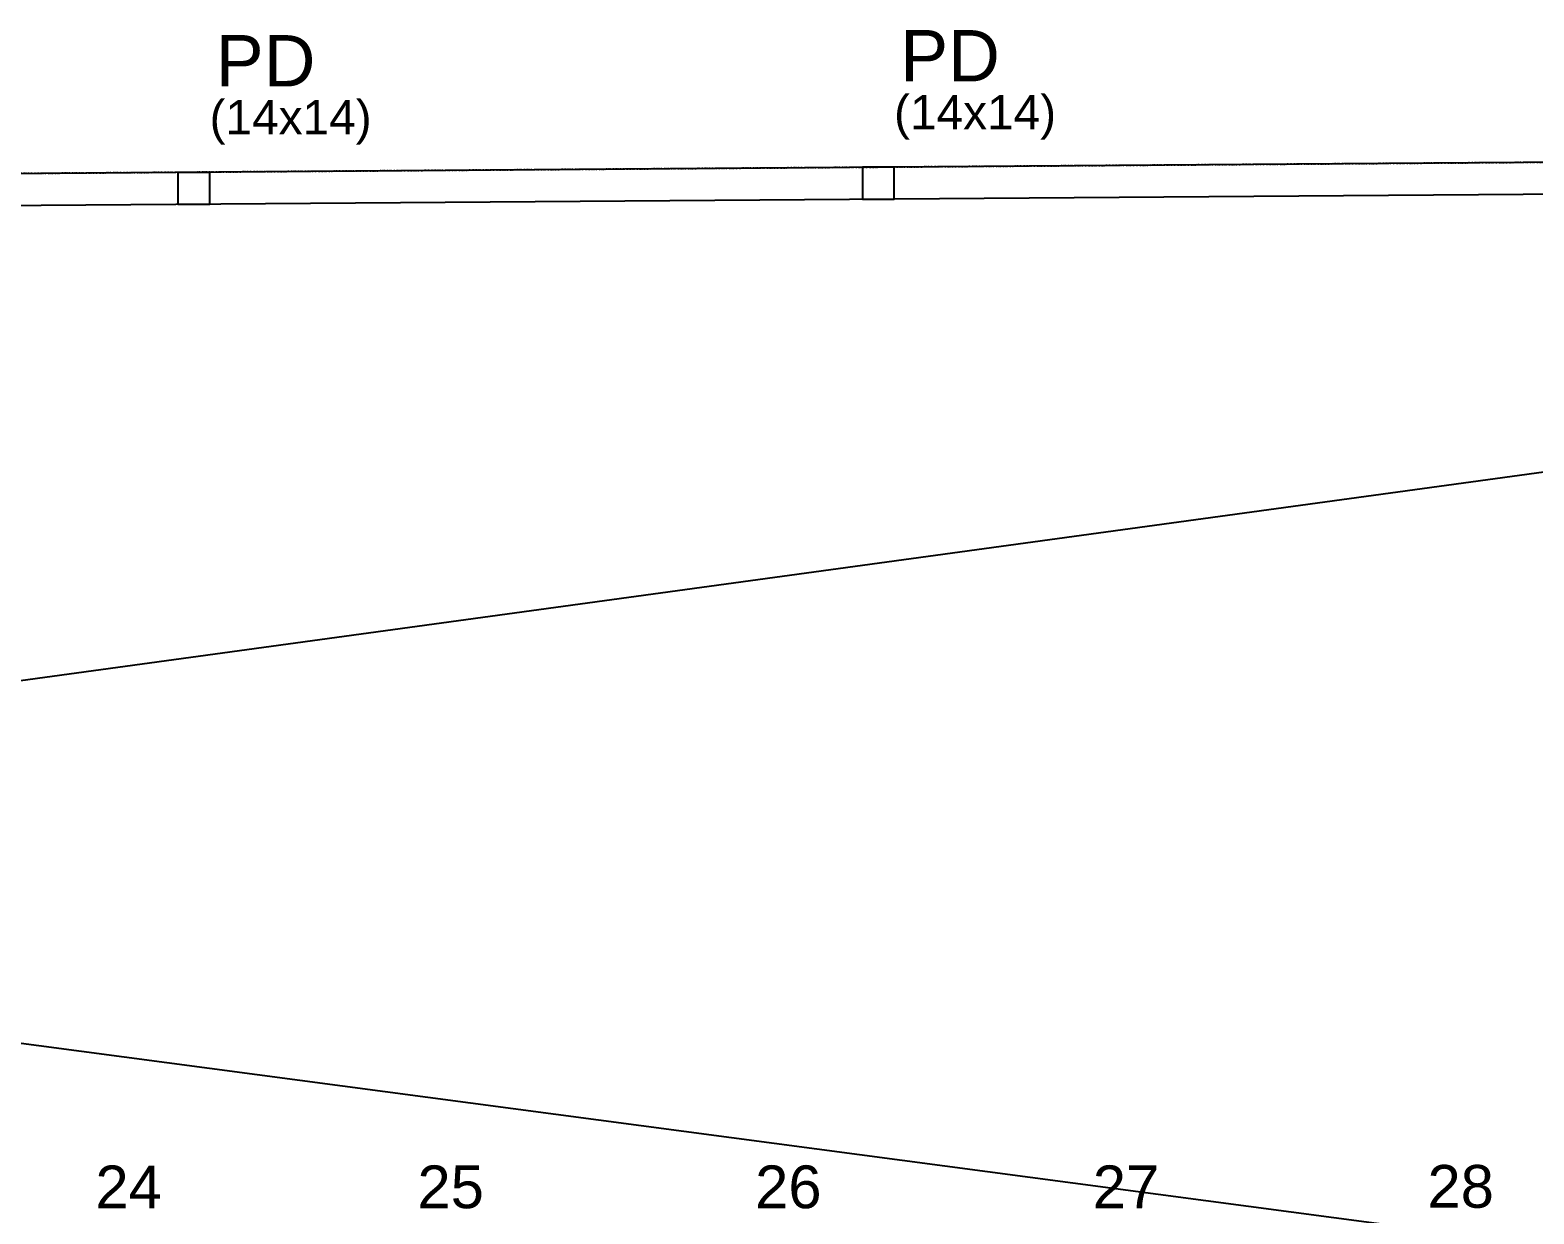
# Model space of a CAD drawing. Header units: millimetres. Extents: x 2609 to 8562, y 1432 to 7136.
# Drawn here: x 6940 to 7599, y 6267 to 6786 of the extents above; entities that cross this region are included whole.
import ezdxf

# ---------------------------------------------------------------- set-up
doc = ezdxf.new("R2010")
doc.units = ezdxf.units.MM
doc.linetypes.add('ESTILO_TQS_0003', pattern=[1.5, 0.5, -0.4, 0.1, -0.5])
for name, color, linetype in [('1', 4, 'Continuous'), ('12', 3, 'Continuous'), ('19', 5, 'Continuous'), ('24', 5, 'ESTILO_TQS_0003'), ('4', 1, 'Continuous'), ('52', 21, 'Continuous'), ('9', 3, 'Continuous')]:
    doc.layers.add(name, color=color, linetype=linetype)
doc.styles.get("Standard").update_dxf_attribs({"font": 'arial.ttf'})

msp = doc.modelspace()

# ---------------------------------------------------------------- linework, layer by layer
at = {"layer": '1'}
for p, q in [((8556.74, 6734.88), (3772.64, 6699.77)), ((8556.84, 6720.88), (3772.64, 6685.77))]:
    msp.add_line(p, q, dxfattribs=at)
at = {"layer": '19'}
for p, q in [((8541.75, 6720.56), (5182.18, 6260.4)), ((4319.12, 6689.78), (7549.18, 6260.4))]:
    msp.add_line(p, q, dxfattribs=at)
at = {"layer": '24'}
msp.add_line((8556.74, 6734.88), (3756.53, 6699.65), dxfattribs=at)
at = {"layer": '4'}
for points in [[(7005.12, 6709.55), (7019.12, 6709.55), (7019.12, 6723.55), (7005.12, 6723.55), (7005.12, 6709.55)], [(7305.12, 6711.75), (7319.12, 6711.75), (7319.12, 6725.75), (7305.12, 6725.75), (7305.12, 6711.75)]]:
    msp.add_lwpolyline(points, dxfattribs=at)

# ---------------------------------------------------------------- texts
at = {"layer": '12'}
for p in [(7319.01, 6742.43), (7019.01, 6740.24)]:
    msp.add_text('(14x14)', height=15, dxfattribs=at).set_placement(p)
at = {"layer": '52'}
for s, p in [('24', (6968.98, 6269.43)), ('25', (7110.12, 6269.48)), ('26', (7258.12, 6269.48)), ('27', (7406.12, 6269.48)), ('28', (7552.81, 6269.69))]:
    msp.add_text(s, height=18.75, dxfattribs=at).set_placement(p)
at = {"layer": '9'}
for p in [(7021.74, 6761.21), (7321.74, 6763.41)]:
    msp.add_text('PD', height=22.5, dxfattribs=at).set_placement(p)

doc.saveas('drawing.dxf')
